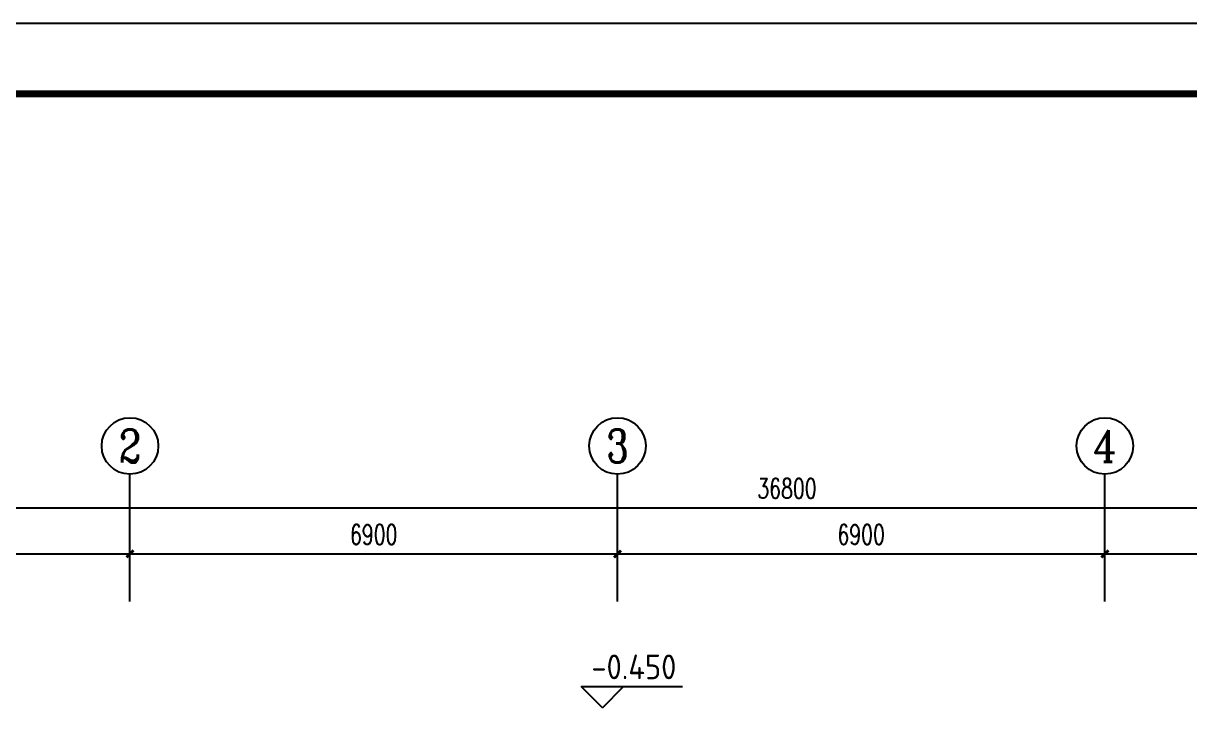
# Model space of a CAD drawing. Extents: x 2350667 to 3185789, y 309667 to 706270.
# Drawn here: x 2474762 to 2491272, y 488707 to 498514 of the extents above; entities that cross this region are included whole.
import ezdxf
from ezdxf.enums import TextEntityAlignment as Align

# ---------------------------------------------------------------- set-up
doc = ezdxf.new("R2010")
doc.units = 0
doc.header["$LTSCALE"] = 1000
for name, color, linetype in [('0-底图', 7, 'Continuous'), ('A-ANNO-DIMS', 3, 'Continuous'), ('A-ANNO-IDEN-LEVL', 3, 'Continuous'), ('A-ANNO-TXT', 7, 'Continuous'), ('AXIS', 3, 'Continuous'), ('AXIS_TEXT', 7, 'Continuous'), ('BTTK', 7, 'Continuous'), ('PUB_DIM', 3, 'Continuous'), ('PUB_TITLE', 4, 'Continuous')]:
    doc.layers.add(name, color=color, linetype=linetype)
doc.styles.add('_TCH_AXIS', font='COMPLEX', dxfattribs={"bigfont": 'GBCBIG'})
doc.styles.add('A_DIM_T3', font='SIMPLEX', dxfattribs={"width": 0.7, "bigfont": 'HZ'})
doc.styles.add('COMPLEX', font='COMPLEX')
doc.styles.add('HZ(TK)', font='geniso.shx', dxfattribs={"width": 0.9, "bigfont": 'hztxt.shx'})
doc.styles.get("Standard").update_dxf_attribs({"font": 'geniso.shx', "bigfont": 'hztxt.shx'})
doc.dimstyles.new('_TCH_ARCH&&100', dxfattribs={"dimtxt": 280, "dimasz": 100, "dimexe": 250, "dimexo": 300, "dimgap": 135, "dimtad": 1, "dimdec": 0, "dimzin": 0, "dimdsep": 46, "dimtxsty": 'A_DIM_T3', "dimblk": 'ARCHTICK', "dimcen": 0.09, "dimclrt": 7, "dimazin": 2, "dimtfac": 1, "dimtdec": 0, "dimtix": 1, "dimtmove": 2, "dimatfit": 3, "dimfxl": 150, "dimtolj": 1, "dimtzin": 0, "dimarcsym": 0})

# ---------------------------------------------------------------- blocks, each defined once
blk = doc.blocks.new('vhtemplate_2020年新竖式图框_A1')
at = {"layer": 'PUB_TITLE', "color": 7}
blk.add_lwpolyline([(0, 594), (841, 594), (841, 0), (0, 0)], close=True, dxfattribs=at)
at = {"layer": 'PUB_TITLE', "const_width": 1}
blk.add_lwpolyline([(25, 10), (831, 10), (831, 584), (25, 584)], close=True, dxfattribs=at)
at = {"layer": 'BTTK', "color": 4, "style": 'HZ(TK)', "width": 0.9}
for tag, p in [('合作单位', (796, 511.5)), ('建设单位', (796, 209.5)), ('工程名称', (796, 176.5)), ('子项名称', (806, 160)), ('图纸名称', (796, 141))]:
    blk.add_attdef(tag, text='', height=3.5, dxfattribs=at).set_placement(p, align=Align.MIDDLE_CENTER)
for tag, p in [('注册证书号', (808.5, 309.01)), ('注册印章号', (808.5, 301.01)), ('设计号', (806, 193)), ('图别', (789.75, 34)), ('图号', (822.25, 34)), ('版本号', (789.75, 26)), ('日期', (822.25, 26))]:
    blk.add_attdef(tag, text='', height=3.5, dxfattribs=at).set_placement(p, align=Align.MIDDLE)
blk = doc.blocks.new('_ArchTick')
at = {"color": 0, "linetype": 'ByBlock', "const_width": 0.4}
blk.add_lwpolyline([(-0.5, -0.5), (0.5, 0.5)], dxfattribs=at)
blk = doc.blocks.new('*D750')
at = {"layer": 'A-ANNO-DIMS', "color": 0, "lineweight": -2, "transparency": 16777216}
for p, q in [((2144944, 14067), (2144944, 14690)), ((2151844, 14067), (2151844, 14690)), ((2144944, 14440), (2151844, 14440))]:
    blk.add_line(p, q, dxfattribs=at)
at = {"layer": 'Defpoints', "color": 0, "transparency": 16777216}
for p in [(2151844, 14440), (2144944, 13767), (2151844, 13767)]:
    blk.add_point(p, dxfattribs=at)
at = {"layer": 'A-ANNO-DIMS', "color": 0, "lineweight": -2, "transparency": 16777216, "xscale": 100, "yscale": 100, "zscale": 100, "rotation": 180}
blk.add_blockref('_ArchTick', (2144944, 14440), dxfattribs=at)
at = {"layer": 'A-ANNO-DIMS', "color": 0, "lineweight": -2, "transparency": 16777216, "xscale": 100, "yscale": 100, "zscale": 100}
blk.add_blockref('_ArchTick', (2151844, 14440), dxfattribs=at)
at = {"layer": 'A-ANNO-DIMS', "color": 7, "transparency": 16777216, "insert": (2148394, 14715), "char_height": 280, "attachment_point": 5, "style": 'A_DIM_T3'}
blk.add_mtext('\\A1;6900', dxfattribs=at)
blk = doc.blocks.new('*D751')
at = {"layer": 'A-ANNO-DIMS', "color": 0, "lineweight": -2, "transparency": 16777216}
for p, q in [((2151844, 14067), (2151844, 14690)), ((2158744, 14067), (2158744, 14690)), ((2151844, 14440), (2158744, 14440))]:
    blk.add_line(p, q, dxfattribs=at)
at = {"layer": 'Defpoints', "color": 0, "transparency": 16777216}
for p in [(2158744, 14440), (2151844, 13767), (2158744, 13767)]:
    blk.add_point(p, dxfattribs=at)
at = {"layer": 'A-ANNO-DIMS', "color": 0, "lineweight": -2, "transparency": 16777216, "xscale": 100, "yscale": 100, "zscale": 100, "rotation": 180}
blk.add_blockref('_ArchTick', (2151844, 14440), dxfattribs=at)
at = {"layer": 'A-ANNO-DIMS', "color": 0, "lineweight": -2, "transparency": 16777216, "xscale": 100, "yscale": 100, "zscale": 100}
blk.add_blockref('_ArchTick', (2158744, 14440), dxfattribs=at)
at = {"layer": 'A-ANNO-DIMS', "color": 7, "transparency": 16777216, "insert": (2155294, 14715), "char_height": 280, "attachment_point": 5, "style": 'A_DIM_T3'}
blk.add_mtext('\\A1;6900', dxfattribs=at)
blk = doc.blocks.new('*D752')
at = {"layer": 'A-ANNO-DIMS', "color": 0, "lineweight": -2, "transparency": 16777216}
for p, q in [((2158744, 14067), (2158744, 14690)), ((2165644, 14067), (2165644, 14690)), ((2158744, 14440), (2165644, 14440))]:
    blk.add_line(p, q, dxfattribs=at)
at = {"layer": 'Defpoints', "color": 0, "transparency": 16777216}
for p in [(2165644, 14440), (2158744, 13767), (2165644, 13767)]:
    blk.add_point(p, dxfattribs=at)
at = {"layer": 'A-ANNO-DIMS', "color": 0, "lineweight": -2, "transparency": 16777216, "xscale": 100, "yscale": 100, "zscale": 100, "rotation": 180}
blk.add_blockref('_ArchTick', (2158744, 14440), dxfattribs=at)
at = {"layer": 'A-ANNO-DIMS', "color": 0, "lineweight": -2, "transparency": 16777216, "xscale": 100, "yscale": 100, "zscale": 100}
blk.add_blockref('_ArchTick', (2165644, 14440), dxfattribs=at)
at = {"layer": 'A-ANNO-DIMS', "color": 7, "transparency": 16777216, "insert": (2162194, 14715), "char_height": 280, "attachment_point": 5, "style": 'A_DIM_T3'}
blk.add_mtext('\\A1;6900', dxfattribs=at)
blk = doc.blocks.new('*D753')
at = {"layer": 'A-ANNO-DIMS', "color": 0, "lineweight": -2, "transparency": 16777216}
for p, q in [((2165644, 14067), (2165644, 14690)), ((2172544, 14067), (2172544, 14690)), ((2165644, 14440), (2172544, 14440))]:
    blk.add_line(p, q, dxfattribs=at)
at = {"layer": 'Defpoints', "color": 0, "transparency": 16777216}
for p in [(2172544, 14440), (2165644, 13767), (2172544, 13767)]:
    blk.add_point(p, dxfattribs=at)
at = {"layer": 'A-ANNO-DIMS', "color": 0, "lineweight": -2, "transparency": 16777216, "xscale": 100, "yscale": 100, "zscale": 100, "rotation": 180}
blk.add_blockref('_ArchTick', (2165644, 14440), dxfattribs=at)
at = {"layer": 'A-ANNO-DIMS', "color": 0, "lineweight": -2, "transparency": 16777216, "xscale": 100, "yscale": 100, "zscale": 100}
blk.add_blockref('_ArchTick', (2172544, 14440), dxfattribs=at)
at = {"layer": 'A-ANNO-DIMS', "color": 7, "transparency": 16777216, "insert": (2169094, 14715), "char_height": 280, "attachment_point": 5, "style": 'A_DIM_T3'}
blk.add_mtext('\\A1;6900', dxfattribs=at)
blk = doc.blocks.new('*D765')
at = {"layer": 'Defpoints', "color": 0, "transparency": 16777216}
for p in [(2179544, 15093), (2142744, 13767), (2179544, 13767)]:
    blk.add_point(p, dxfattribs=at)
at = {"layer": 'PUB_DIM', "color": 0, "lineweight": -2, "transparency": 16777216}
for p, q in [((2142744, 14067), (2142744, 15343)), ((2179544, 14067), (2179544, 15343)), ((2142744, 15093), (2179544, 15093))]:
    blk.add_line(p, q, dxfattribs=at)
at = {"layer": 'PUB_DIM', "color": 0, "lineweight": -2, "transparency": 16777216, "xscale": 100, "yscale": 100, "zscale": 100, "rotation": 180}
blk.add_blockref('_ArchTick', (2142744, 15093), dxfattribs=at)
at = {"layer": 'PUB_DIM', "color": 0, "lineweight": -2, "transparency": 16777216, "xscale": 100, "yscale": 100, "zscale": 100}
blk.add_blockref('_ArchTick', (2179544, 15093), dxfattribs=at)
at = {"layer": 'PUB_DIM', "color": 7, "transparency": 16777216, "insert": (2161144, 15368), "char_height": 280, "attachment_point": 5, "style": 'A_DIM_T3'}
blk.add_mtext('\\A1;36800', dxfattribs=at)
blk = doc.blocks.new('_AXISO')
blk.add_circle((0, 0), 0.5)
at = {"layer": 'AXIS_TEXT', "style": 'COMPLEX', "width": 1.041667}
blk.add_attdef('A', text='', height=0.56, dxfattribs=at).set_placement((-0.25, -0.28), (0.25, -0.28), align=Align.FIT)
blk = doc.blocks.new('cghch')
at = {"layer": 'A-ANNO-IDEN-LEVL'}
for p, q in [((2158532.2, 12260), (2158232.2, 12560)), ((2158232.2, 12560), (2159666.2, 12560)), ((2158532.2, 12260), (2158832.2, 12560))]:
    blk.add_line(p, q, dxfattribs=at)
at = {"layer": 'AXIS'}
for p, q in [((2151844.1, 13766.6), (2151844.1, 15568.6)), ((2158744.1, 13766.6), (2158744.1, 15568.6)), ((2165644.1, 13766.6), (2165644.1, 15568.6))]:
    blk.add_line(p, q, dxfattribs=at)
ref = blk.add_blockref('_AXISO', (2151844.1, 15968.6), dxfattribs=dict(at, xscale=800, yscale=800, zscale=800))
ref.add_attrib('A', '2', dxfattribs={"layer": 'AXIS_TEXT', "height": 465.9, "style": '_TCH_AXIS'}).set_placement((2151688.7, 15735.7), (2151999.4, 15735.7), align=Align.FIT)
ref = blk.add_blockref('_AXISO', (2158744.1, 15968.6), dxfattribs=dict(at, xscale=800, yscale=800, zscale=800))
ref.add_attrib('A', '3', dxfattribs={"layer": 'AXIS_TEXT', "height": 465.9, "style": '_TCH_AXIS'}).set_placement((2158588.7, 15735.7), (2158899.4, 15735.7), align=Align.FIT)
ref = blk.add_blockref('_AXISO', (2165644.1, 15968.6), dxfattribs=dict(at, xscale=800, yscale=800, zscale=800))
ref.add_attrib('A', '4', dxfattribs={"layer": 'AXIS_TEXT', "height": 445.4, "style": '_TCH_AXIS'}).set_placement((2165474.4, 15745.9), (2165813.8, 15745.9), align=Align.FIT)
at = {"layer": 'A-ANNO-TXT', "color": 7}
blk.add_text('-0.450', height=350, dxfattribs=at).set_placement((2158375.9, 12665))
at = {"layer": 'A-ANNO-DIMS'}
for p1, p2, picture, middle in [((2144944.1, 13766.6), (2151844.1, 13766.6), '*D750', (2148394.1, 14715.2)), ((2151844.1, 13766.6), (2158744.1, 13766.6), '*D751', (2155294.1, 14715.2)), ((2158744.1, 13766.6), (2165644.1, 13766.6), '*D752', (2162194.1, 14715.2)), ((2165644.1, 13766.6), (2172544.1, 13766.6), '*D753', (2169094.1, 14715.2))]:
    dim = blk.add_aligned_dim(p1=p1, p2=p2, distance=673.6, dimstyle='_TCH_ARCH&&100', dxfattribs=at)
    dim.commit()
    dim.dimension.update_dxf_attribs({"geometry": picture, "text_midpoint": middle})
at = {"layer": 'PUB_DIM'}
dim = blk.add_aligned_dim(p1=(2142744.1, 13766.6), p2=(2179544.1, 13766.6), distance=1326.5, dimstyle='_TCH_ARCH&&100', dxfattribs=at)
dim.commit()
dim.dimension.update_dxf_attribs({"geometry": '*D765', "text_midpoint": (2161144.1, 15368.1)})

msp = doc.modelspace()

# ---------------------------------------------------------------- block references
at = {"layer": '0-底图', "xscale": 100, "yscale": 100, "zscale": 100}
msp.add_blockref('vhtemplate_2020年新竖式图框_A1', (2446845, 439114), dxfattribs=at)
at = {"layer": '0-底图'}
msp.add_blockref('cghch', (324428, 476558), dxfattribs=at)

doc.saveas('drawing.dxf')
